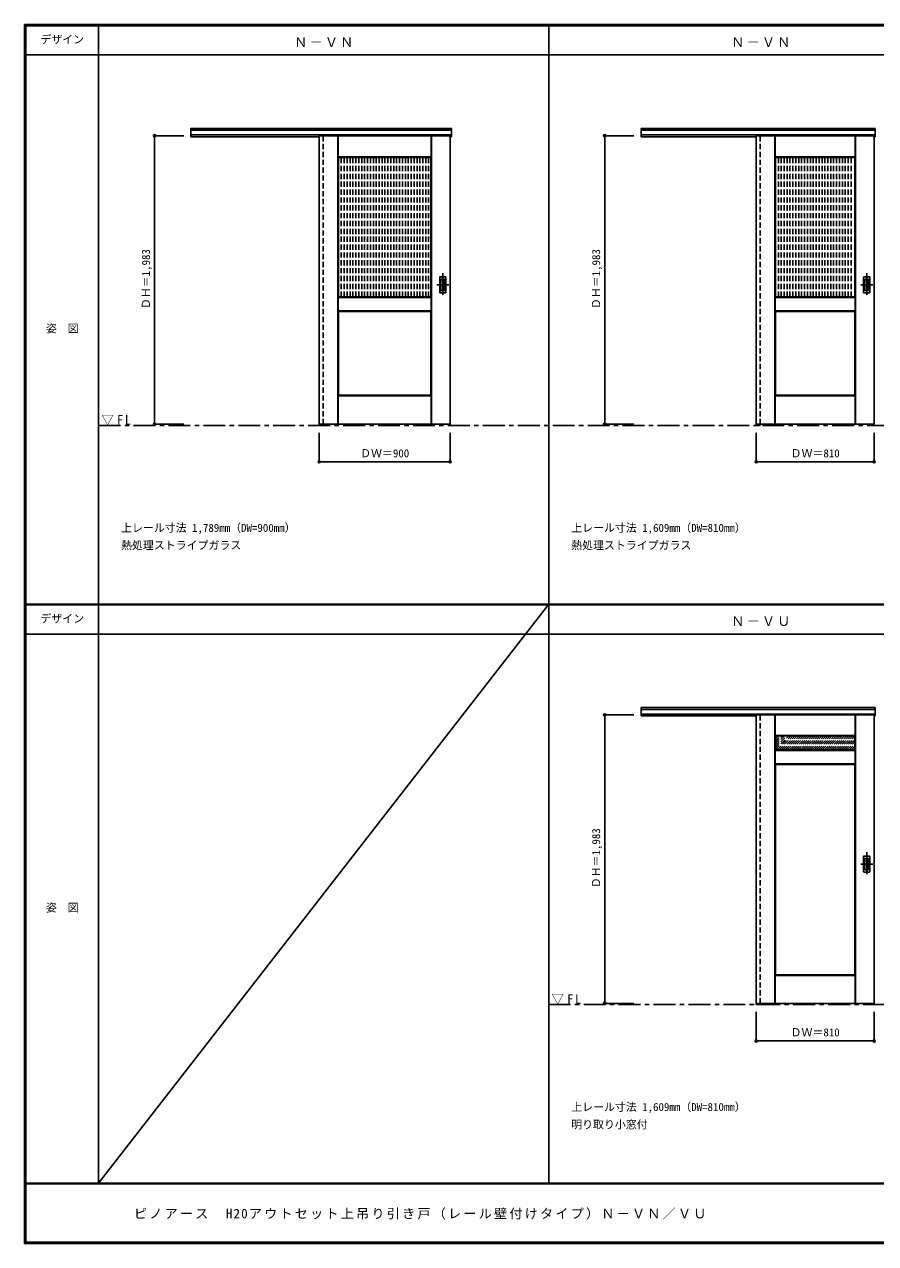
# Model space of a CAD drawing. Units: millimetres, scale not verified. Extents: x -6000 to 5700, y -4307 to 4260.
# Drawn here: x -6000 to -152, y -4205 to 4175 of the extents above; entities that cross this region are included whole.
import ezdxf
from ezdxf.enums import TextEntityAlignment as Align

# ---------------------------------------------------------------- set-up
doc = ezdxf.new("R2010")
doc.units = ezdxf.units.MM
doc.header["$LTSCALE"] = 30
doc.header["$PDMODE"] = 32
doc.header["$PDSIZE"] = 15
doc.linetypes.add('CHAIN1', pattern=[8, 5, -1, 1, -1])
doc.linetypes.add('DASHED1', pattern=[1.8, 1.2, -0.6])
for name, color, linetype in [('0-1_通り芯', 4, 'CHAIN1'), ('0-2_扉', 3, 'Continuous'), ('0-3_仕上げ', 7, 'Continuous'), ('0-4_枠', 3, 'Continuous'), ('0-6_引手', 3, 'Continuous'), ('0-A_文字', 7, 'Continuous'), ('0-B_寸法', 7, 'Continuous'), ('0-C_ハッチ', 4, 'DASHED1'), ('F-0_補助線', 7, 'Continuous'), ('F-1_枠', 6, 'Continuous'), ('F-A_文字', 7, 'Continuous')]:
    doc.layers.add(name, color=color, linetype=linetype)
doc.styles.add('ＭＳ ゴシック', font='')
doc.styles.get('ＭＳ ゴシック').set_extended_font_data('MS Gothic')

msp = doc.modelspace()

# ---------------------------------------------------------------- linework, layer by layer
at = {"layer": '0-1_通り芯'}
for p, q in [((-3125.75, 2465.5), (-3125.75, 2303.5)), ((-213.25, 2465.5), (-213.25, 2303.5)), ((-3084.75, 2384.5), (-3166.75, 2384.5)), ((-172.25, 2384.5), (-254.25, 2384.5)), ((-213.25, -1515), (-213.25, -1677)), ((-172.25, -1596), (-254.25, -1596))]:
    msp.add_line(p, q, dxfattribs=at)
at = {"layer": '0-1_通り芯', "color": 7}
for p, q in [((-5490, 1418), (3233.5, 1418)), ((-2397.5, -2562.5), (5690, -2562.5))]:
    msp.add_line(p, q, dxfattribs=at)
at = {"layer": '0-2_扉', "color": 4, "linetype": 'DASHED1'}
for p, q in [((-3974.75, 3410), (-3974.75, 3406)), ((-972.25, 3410), (-972.25, 3406)), ((-972.25, -570.5), (-972.25, -574.5))]:
    msp.add_line(p, q, dxfattribs=at)
at = {"layer": '0-2_扉'}
for p, q in [((-3974.75, 3410), (-3974.75, 1427)), ((-3974.75, 3410), (-3074.75, 3410)), ((-972.25, 3410), (-972.25, 1427)), ((-972.25, 3410), (-162.25, 3410)), ((-972.25, -570.5), (-972.25, -2553.5)), ((-972.25, -570.5), (-162.25, -570.5))]:
    msp.add_line(p, q, dxfattribs=at)
for points in [[(-3974.75, 1427), (-3074.75, 1427), (-3074.75, 3410)], [(-972.25, 1427), (-162.25, 1427), (-162.25, 3410)], [(-972.25, -2553.5), (-162.25, -2553.5), (-162.25, -570.5)]]:
    msp.add_lwpolyline(points, dxfattribs=at)
at = {"layer": '0-3_仕上げ'}
for p, q in [((-3846.75, 1427), (-3846.75, 3410)), ((-3845.25, 3262.5), (-3845.25, 3410)), ((-3843.75, 3264), (-3843.75, 3410)), ((-3205.75, 3264), (-3205.75, 3410)), ((-3204.25, 3262.5), (-3204.25, 3410)), ((-3202.75, 1427), (-3202.75, 3410)), ((-844.25, 1427), (-844.25, 3410)), ((-842.75, 3262.5), (-842.75, 3410)), ((-841.25, 3264), (-841.25, 3410)), ((-293.25, 3264), (-293.25, 3410)), ((-291.75, 3262.5), (-291.75, 3410)), ((-290.25, 1427), (-290.25, 3410)), ((-3843.75, 3264), (-3845.25, 3262.5)), ((-3842.75, 3260), (-3845.25, 3262.5)), ((-3205.75, 3264), (-3843.75, 3264)), ((-3204.25, 3262.5), (-3206.75, 3260)), ((-3205.75, 3264), (-3204.25, 3262.5)), ((-841.25, 3264), (-842.75, 3262.5)), ((-840.25, 3260), (-842.75, 3262.5)), ((-293.25, 3264), (-841.25, 3264)), ((-3845.25, 2204.5), (-3845.25, 2299.5)), ((-3205.75, 2298), (-3843.75, 2298)), ((-3843.75, 2206), (-3843.75, 2298)), ((-3206.75, 2302), (-3204.25, 2299.5)), ((-3205.75, 2298), (-3204.25, 2299.5)), ((-842.75, 2204.5), (-842.75, 2299.5)), ((-841.25, 2206), (-841.25, 2298)), ((-293.25, 2298), (-841.25, 2298)), ((-294.25, 2302), (-291.75, 2299.5)), ((-293.25, 2298), (-291.75, 2299.5)), ((-293.25, 2206), (-293.25, 2298)), ((-291.75, 2204.5), (-291.75, 2299.5)), ((-3843.75, 2206), (-3845.25, 2204.5)), ((-3842.75, 2202), (-3845.25, 2204.5)), ((-3204.25, 2204.5), (-3206.75, 2202)), ((-841.25, 2206), (-842.75, 2204.5)), ((-840.25, 2202), (-842.75, 2204.5)), ((-841.25, 2206), (-293.25, 2206)), ((-3845.25, 1427), (-3845.25, 1624.5)), ((-3843.75, 1427), (-3843.75, 1623)), ((-3205.75, 1623), (-3843.75, 1623)), ((-3206.75, 1627), (-3204.25, 1624.5)), ((-3205.75, 1623), (-3204.25, 1624.5)), ((-3205.75, 1427), (-3205.75, 1623)), ((-3204.25, 1427), (-3204.25, 1624.5)), ((-842.75, 1427), (-842.75, 1624.5)), ((-841.25, 1427), (-841.25, 1623)), ((-293.25, 1623), (-841.25, 1623)), ((-294.25, 1627), (-291.75, 1624.5)), ((-293.25, 1623), (-291.75, 1624.5)), ((-293.25, 1427), (-293.25, 1623)), ((-291.75, 1427), (-291.75, 1624.5)), ((-844.25, -2553.5), (-844.25, -570.5)), ((-842.75, -713.5), (-842.75, -570.5)), ((-841.25, -712), (-841.25, -570.5)), ((-293.25, -712), (-293.25, -570.5)), ((-291.75, -713.5), (-291.75, -570.5)), ((-290.25, -2553.5), (-290.25, -570.5)), ((-840.25, -716), (-842.75, -713.5)), ((-842.75, -908.5), (-842.75, -813.5)), ((-841.25, -907), (-841.25, -815)), ((-293.25, -815), (-841.25, -815)), ((-294.25, -811), (-291.75, -813.5)), ((-293.25, -815), (-291.75, -813.5)), ((-293.25, -907), (-293.25, -815)), ((-291.75, -908.5), (-291.75, -813.5)), ((-841.25, -907), (-842.75, -908.5)), ((-840.25, -911), (-842.75, -908.5)), ((-841.25, -907), (-293.25, -907)), ((-842.75, -2553.5), (-842.75, -2360.5)), ((-293.25, -2362), (-841.25, -2362)), ((-841.25, -2553.5), (-841.25, -2362)), ((-294.25, -2358), (-291.75, -2360.5)), ((-293.25, -2362), (-291.75, -2360.5)), ((-293.25, -2553.5), (-293.25, -2362)), ((-291.75, -2553.5), (-291.75, -2360.5))]:
    msp.add_line(p, q, dxfattribs=at)
at = {"layer": '0-3_仕上げ', "color": 3}
for p, q in [((-3206.75, 3260), (-3842.75, 3260)), ((-3842.75, 2302), (-3842.75, 3260)), ((-3206.75, 2302), (-3206.75, 3260)), ((-840.25, 2302), (-840.25, 3260)), ((-294.25, 3260), (-840.25, 3260)), ((-294.25, 2302), (-294.25, 3260)), ((-3206.75, 2302), (-3842.75, 2302)), ((-294.25, 2302), (-840.25, 2302)), ((-3842.75, 2202), (-3206.75, 2202)), ((-3842.75, 1627), (-3842.75, 2202)), ((-3206.75, 1627), (-3206.75, 2202)), ((-840.25, 2202), (-840.25, 1627)), ((-3206.75, 1627), (-3842.75, 1627)), ((-294.25, 1627), (-840.25, 1627)), ((-294.25, -716), (-840.25, -716)), ((-840.25, -811), (-840.25, -716)), ((-294.25, -811), (-294.25, -716)), ((-294.25, -811), (-840.25, -811)), ((-840.25, -911), (-840.25, -2358)), ((-294.25, -2358), (-840.25, -2358))]:
    msp.add_line(p, q, dxfattribs=at)
at = {"layer": '0-3_仕上げ'}
for points in [[(-293.25, 3264), (-291.75, 3262.5), (-294.25, 3260)], [(-3843.75, 2298), (-3845.25, 2299.5), (-3842.75, 2302)], [(-3843.75, 2206), (-3205.75, 2206), (-3205.75, 2298)], [(-3205.75, 2206), (-3204.25, 2204.5), (-3204.25, 2299.5)], [(-841.25, 2298), (-842.75, 2299.5), (-840.25, 2302)], [(-293.25, 2206), (-291.75, 2204.5), (-294.25, 2202)], [(-3843.75, 1623), (-3845.25, 1624.5), (-3842.75, 1627)], [(-841.25, 1623), (-842.75, 1624.5), (-840.25, 1627)], [(-293.25, -712), (-841.25, -712), (-842.75, -713.5)], [(-293.25, -712), (-291.75, -713.5), (-294.25, -716)], [(-841.25, -815), (-842.75, -813.5), (-840.25, -811)], [(-293.25, -907), (-291.75, -908.5), (-294.25, -911)], [(-841.25, -2362), (-842.75, -2360.5), (-840.25, -2358)]]:
    msp.add_lwpolyline(points, dxfattribs=at)
at = {"layer": '0-3_仕上げ', "color": 3}
for points in [[(-840.25, 2202), (-294.25, 2202), (-294.25, 1627)], [(-840.25, -911), (-294.25, -911), (-294.25, -2358)]]:
    msp.add_lwpolyline(points, dxfattribs=at)
at = {"layer": '0-4_枠'}
for p, q in [((-4855.75, 3460), (-3066.75, 3460)), ((-4855.75, 3403), (-4855.75, 3460)), ((-4855.75, 3447), (-3066.75, 3447)), ((-3066.75, 3403), (-3066.75, 3460)), ((-1763.25, 3460), (-154.25, 3460)), ((-1763.25, 3403), (-1763.25, 3460)), ((-1763.25, 3447), (-154.25, 3447)), ((-154.25, 3403), (-154.25, 3460)), ((-4855.75, 3415), (-3066.75, 3415)), ((-4855.75, 3403), (-3974.75, 3403)), ((-3975.75, 3415), (-3975.75, 1418)), ((-3947.75, 3410), (-3947.75, 3415)), ((-3074.75, 3403), (-3066.75, 3403)), ((-1763.25, 3415), (-154.25, 3415)), ((-1763.25, 3403), (-972.25, 3403)), ((-973.25, 3415), (-973.25, 1418)), ((-945.25, 3410), (-945.25, 3415)), ((-162.25, 3403), (-154.25, 3403)), ((-3947.75, 1427), (-3947.75, 1418)), ((-945.25, 1427), (-945.25, 1418)), ((-3975.75, 1418), (-3947.75, 1418)), ((-973.25, 1418), (-945.25, 1418)), ((-1763.25, -520.5), (-154.25, -520.5)), ((-1763.25, -577.5), (-1763.25, -520.5)), ((-1763.25, -533.5), (-154.25, -533.5)), ((-1763.25, -565.5), (-154.25, -565.5)), ((-1763.25, -577.5), (-972.25, -577.5)), ((-973.25, -565.5), (-973.25, -2562.5)), ((-945.25, -570.5), (-945.25, -565.5)), ((-162.25, -577.5), (-154.25, -577.5)), ((-154.25, -577.5), (-154.25, -520.5)), ((-973.25, -2562.5), (-945.25, -2562.5)), ((-945.25, -2553.5), (-945.25, -2562.5))]:
    msp.add_line(p, q, dxfattribs=at)
at = {"layer": '0-4_枠', "color": 4, "linetype": 'DASHED1'}
for p, q in [((-3947.75, 1427), (-3947.75, 3410)), ((-945.25, 1427), (-945.25, 3410)), ((-945.25, -2553.5), (-945.25, -570.5))]:
    msp.add_line(p, q, dxfattribs=at)
at = {"layer": '0-6_引手'}
for p, q in [((-3146.75, 2438), (-3146.75, 2331)), ((-3145.25, 2439.5), (-3106.25, 2439.5)), ((-3104.75, 2331), (-3104.75, 2438)), ((-234.25, 2438), (-234.25, 2331)), ((-232.75, 2439.5), (-193.75, 2439.5)), ((-192.25, 2331), (-192.25, 2438)), ((-3145.25, 2329.5), (-3106.25, 2329.5)), ((-232.75, 2329.5), (-193.75, 2329.5)), ((-234.25, -1542.5), (-234.25, -1649.5)), ((-232.75, -1541), (-193.75, -1541)), ((-192.25, -1649.5), (-192.25, -1542.5)), ((-232.75, -1651), (-193.75, -1651))]:
    msp.add_line(p, q, dxfattribs=at)
at = {"layer": '0-6_引手', "color": 7}
for p, q in [((-3138.25, 2422), (-3138.25, 2347)), ((-3136.75, 2423.5), (-3114.75, 2423.5)), ((-3113.25, 2347), (-3113.25, 2422)), ((-225.75, 2422), (-225.75, 2347)), ((-224.25, 2423.5), (-202.25, 2423.5)), ((-200.75, 2347), (-200.75, 2422)), ((-3136.75, 2345.5), (-3114.75, 2345.5)), ((-224.25, 2345.5), (-202.25, 2345.5)), ((-225.75, -1558.5), (-225.75, -1633.5)), ((-224.25, -1557), (-202.25, -1557)), ((-200.75, -1633.5), (-200.75, -1558.5)), ((-224.25, -1635), (-202.25, -1635))]:
    msp.add_line(p, q, dxfattribs=at)
at = {"layer": '0-6_引手'}
for centre, start, end in [((-3145.25, 2438), 90, 180), ((-3106.25, 2438), 0, 90), ((-232.75, 2438), 90, 180), ((-193.75, 2438), 0, 90), ((-3145.25, 2331), 180, 270), ((-3106.25, 2331), 270, 0), ((-232.75, 2331), 180, 270), ((-193.75, 2331), 270, 0), ((-232.75, -1542.5), 90, 180), ((-193.75, -1542.5), 0, 90), ((-232.75, -1649.5), 180, 270), ((-193.75, -1649.5), 270, 0)]:
    msp.add_arc(centre, 1.5, start, end, dxfattribs=at)
at = {"layer": '0-6_引手', "color": 7}
for centre, start, end in [((-3136.75, 2422), 90, 180), ((-3136.75, 2347), 180, 270), ((-3114.75, 2422), 0, 90), ((-3114.75, 2347), 270, 0), ((-224.25, 2422), 90, 180), ((-224.25, 2347), 180, 270), ((-202.25, 2422), 0, 90), ((-202.25, 2347), 270, 0), ((-224.25, -1558.5), 90, 180), ((-202.25, -1558.5), 0, 90), ((-224.25, -1633.5), 180, 270), ((-202.25, -1633.5), 270, 0)]:
    msp.add_arc(centre, 1.5, start, end, dxfattribs=at)
at = {"layer": '0-B_寸法', "color": 4}
for p, q in [((-5105.75, 3410), (-5105.75, 1427)), ((-5105.75, 3410), (-4905.75, 3410)), ((-2013.25, 3410), (-2013.25, 1427)), ((-2013.25, 3410), (-1813.25, 3410)), ((-5105.75, 1427), (-4905.75, 1427)), ((-2013.25, 1427), (-1813.25, 1427)), ((-3974.75, 1168), (-3974.75, 1368)), ((-3074.75, 1168), (-3074.75, 1368)), ((-972.25, 1168), (-972.25, 1368)), ((-162.25, 1168), (-162.25, 1368)), ((-3074.75, 1168), (-3974.75, 1168)), ((-162.25, 1168), (-972.25, 1168)), ((-2013.25, -570.5), (-2013.25, -2553.5)), ((-2013.25, -570.5), (-1813.25, -570.5)), ((-2013.25, -2553.5), (-1813.25, -2553.5)), ((-972.25, -2812), (-972.25, -2612)), ((-162.25, -2812), (-162.25, -2612)), ((-162.25, -2812), (-972.25, -2812))]:
    msp.add_line(p, q, dxfattribs=at)
at = {"layer": '0-B_寸法'}
for p in [(-5105.75, 3410), (-2013.25, 3410), (-5105.75, 1427), (-2013.25, 1427), (-3974.75, 1168), (-3074.75, 1168), (-972.25, 1168), (-162.25, 1168), (-2013.25, -570.5), (-2013.25, -2553.5), (-972.25, -2812), (-162.25, -2812)]:
    msp.add_point(p, dxfattribs=at)
at = {"layer": '0-C_ハッチ'}
for p, q in [((-3822.75, 2302), (-3822.75, 3260)), ((-3802.75, 2302), (-3802.75, 3260)), ((-3782.75, 2302), (-3782.75, 3260)), ((-3762.75, 2302), (-3762.75, 3260)), ((-3742.75, 2302), (-3742.75, 3260)), ((-3722.75, 2302), (-3722.75, 3260)), ((-3702.75, 2302), (-3702.75, 3260)), ((-3682.75, 2302), (-3682.75, 3260)), ((-3662.75, 2302), (-3662.75, 3260)), ((-3642.75, 2302), (-3642.75, 3260)), ((-3622.75, 2302), (-3622.75, 3260)), ((-3602.75, 2302), (-3602.75, 3260)), ((-3582.75, 2302), (-3582.75, 3260)), ((-3562.75, 2302), (-3562.75, 3260)), ((-3542.75, 2302), (-3542.75, 3260)), ((-3522.75, 2302), (-3522.75, 3260)), ((-3502.75, 2302), (-3502.75, 3260)), ((-3482.75, 2302), (-3482.75, 3260)), ((-3462.75, 2302), (-3462.75, 3260)), ((-3442.75, 2302), (-3442.75, 3260)), ((-3422.75, 2302), (-3422.75, 3260)), ((-3402.75, 2302), (-3402.75, 3260)), ((-3382.75, 2302), (-3382.75, 3260)), ((-3362.75, 2302), (-3362.75, 3260)), ((-3342.75, 2302), (-3342.75, 3260)), ((-3322.75, 2302), (-3322.75, 3260)), ((-3302.75, 2302), (-3302.75, 3260)), ((-3282.75, 2302), (-3282.75, 3260)), ((-3262.75, 2302), (-3262.75, 3260)), ((-3242.75, 2302), (-3242.75, 3260)), ((-3222.75, 2302), (-3222.75, 3260)), ((-820.25, 2302), (-820.25, 3260)), ((-800.25, 2302), (-800.25, 3260)), ((-780.25, 2302), (-780.25, 3260)), ((-760.25, 2302), (-760.25, 3260)), ((-740.25, 2302), (-740.25, 3260)), ((-720.25, 2302), (-720.25, 3260)), ((-700.25, 2302), (-700.25, 3260)), ((-680.25, 2302), (-680.25, 3260)), ((-660.25, 2302), (-660.25, 3260)), ((-640.25, 2302), (-640.25, 3260)), ((-620.25, 2302), (-620.25, 3260)), ((-600.25, 2302), (-600.25, 3260)), ((-580.25, 2302), (-580.25, 3260)), ((-560.25, 2302), (-560.25, 3260)), ((-540.25, 2302), (-540.25, 3260)), ((-520.25, 2302), (-520.25, 3260)), ((-500.25, 2302), (-500.25, 3260)), ((-480.25, 2302), (-480.25, 3260)), ((-460.25, 2302), (-460.25, 3260)), ((-440.25, 2302), (-440.25, 3260)), ((-420.25, 2302), (-420.25, 3260)), ((-400.25, 2302), (-400.25, 3260)), ((-380.25, 2302), (-380.25, 3260)), ((-360.25, 2302), (-360.25, 3260)), ((-340.25, 2302), (-340.25, 3260)), ((-320.25, 2302), (-320.25, 3260)), ((-840.25, -736.8), (-819.45, -716)), ((-840.25, -750.94), (-805.31, -716)), ((-840.25, -779.23), (-777.02, -716)), ((-840.25, -793.37), (-762.88, -716)), ((-840.25, -807.51), (-748.74, -716)), ((-840.25, -765.08), (-791.17, -716)), ((-840.25, -722.66), (-833.59, -716)), ((-829.6, -811), (-734.6, -716)), ((-815.46, -811), (-720.46, -716)), ((-801.31, -811), (-706.31, -716)), ((-787.17, -811), (-692.17, -716)), ((-773.03, -811), (-678.03, -716)), ((-758.89, -811), (-663.89, -716)), ((-744.75, -811), (-649.75, -716)), ((-730.6, -811), (-635.6, -716)), ((-716.46, -811), (-621.46, -716)), ((-702.32, -811), (-607.32, -716)), ((-688.18, -811), (-593.18, -716)), ((-674.03, -811), (-579.03, -716)), ((-659.89, -811), (-564.89, -716)), ((-645.75, -811), (-550.75, -716)), ((-631.61, -811), (-536.61, -716)), ((-617.47, -811), (-522.47, -716)), ((-603.32, -811), (-508.32, -716)), ((-589.18, -811), (-494.18, -716)), ((-575.04, -811), (-480.04, -716)), ((-560.9, -811), (-465.9, -716)), ((-546.76, -811), (-451.76, -716)), ((-532.61, -811), (-437.61, -716)), ((-518.47, -811), (-423.47, -716)), ((-504.33, -811), (-409.33, -716)), ((-490.19, -811), (-395.19, -716)), ((-476.04, -811), (-381.04, -716)), ((-461.9, -811), (-366.9, -716)), ((-447.76, -811), (-352.76, -716)), ((-433.62, -811), (-338.62, -716)), ((-419.48, -811), (-324.48, -716)), ((-405.33, -811), (-310.33, -716)), ((-391.19, -811), (-296.19, -716)), ((-377.05, -811), (-294.25, -728.2)), ((-362.91, -811), (-294.25, -742.34)), ((-348.77, -811), (-294.25, -756.48)), ((-334.62, -811), (-294.25, -770.63)), ((-320.48, -811), (-294.25, -784.77)), ((-306.34, -811), (-294.25, -798.91))]:
    msp.add_line(p, q, dxfattribs=at)
at = {"layer": 'F-0_補助線'}
msp.add_line((-2397.5, 190.5), (-5490, -3790), dxfattribs=at)
at = {"layer": 'F-1_枠'}
for p, q in [((-6000, 4175), (5700, 4175)), ((-6000, 4175), (-6000, -4205)), ((-6000, 4170), (5700, 4170)), ((-6000, 4165), (5700, 4165)), ((-5995, 4175), (-5995, -4205)), ((-5990, 4175), (-5990, -4205)), ((-5490, 4175), (-5490, -3790)), ((-2397.5, -3790), (-2397.5, 4175)), ((-6000, 3965), (5700, 3965)), ((-6000, 190.5), (5700, 190.5)), ((-6000, 187.5), (5700, 187.5)), ((-6000, 184.5), (5700, 184.5)), ((-6000, -15.5), (5700, -15.5)), ((5700, -3790), (-6000, -3790)), ((5700, -3795), (-6000, -3795)), ((5700, -4195), (-6000, -4195)), ((5700, -4200), (-6000, -4200)), ((5700, -4205), (-6000, -4205))]:
    msp.add_line(p, q, dxfattribs=at)

# ---------------------------------------------------------------- texts
at = {"layer": '0-A_文字', "style": 'ＭＳ ゴシック'}
for s, p in [('上レール寸法 1,789mm（DW=900mm）', (-5335.75, 670.5)), ('上レール寸法 1,609mm（DW=810mm）', (-2243.25, 670.5)), ('熱処理ストライプガラス', (-5335.75, 550.5)), ('熱処理ストライプガラス', (-2243.25, 550.5)), ('上レール寸法 1,609mm（DW=810mm）', (-2243.25, -3310)), ('明り取り小窓付', (-2243.25, -3430))]:
    msp.add_text(s, height=54.99, dxfattribs=at).set_placement(p, align=Align.BOTTOM_LEFT)
at = {"layer": '0-A_文字', "char_height": 65.98, "attachment_point": 7, "style": 'ＭＳ ゴシック'}
for s, insert in [('\\T1.17;Ｎ－ＶＮ', (-4146.25, 4020)), ('\\T1.17;Ｎ－ＶＮ', (-1143.75, 4020)), ('\\T1.26;\\W0.95;▽FL', (-5471.25, 1418)), ('\\T1.17;Ｎ－ＶＵ', (-1143.75, 39.5)), ('\\T1.26;\\W0.95;▽FL', (-2378.75, -2562.5))]:
    msp.add_mtext(s, dxfattribs=dict(at, insert=insert))
at = {"layer": '0-B_寸法', "style": 'ＭＳ ゴシック'}
for p in [(-5120.75, 2218.25), (-2028.25, 2218.25), (-2028.25, -1762.25)]:
    msp.add_text('ＤＨ＝1,983', height=54.99, rotation=90, dxfattribs=at).set_placement(p, align=Align.BOTTOM_LEFT)
for s, p in [('ＤＷ＝900', (-3693.5, 1183)), ('ＤＷ＝810', (-736, 1183)), ('ＤＷ＝810', (-736, -2797))]:
    msp.add_text(s, height=54.99, dxfattribs=at).set_placement(p, align=Align.BOTTOM_LEFT)
at = {"layer": 'F-A_文字', "style": 'ＭＳ ゴシック'}
for s, p in [('デザイン', (-5890, 4027.5)), ('姿\u3000図', (-5852.5, 2040.25)), ('デザイン', (-5890, 47)), ('姿\u3000図', (-5852.5, -1940.25))]:
    msp.add_text(s, height=54.99, dxfattribs=at).set_placement(p, align=Align.BOTTOM_LEFT)
at = {"layer": 'F-A_文字', "insert": (-5247.55, -4040), "char_height": 65.98, "attachment_point": 7, "style": 'ＭＳ ゴシック'}
msp.add_mtext('\\T1.17;ピノアース\u3000H20アウトセット上吊り引き戸（レール壁付けタイプ）Ｎ－ＶＮ／ＶＵ', dxfattribs=at)

doc.saveas('drawing.dxf')
